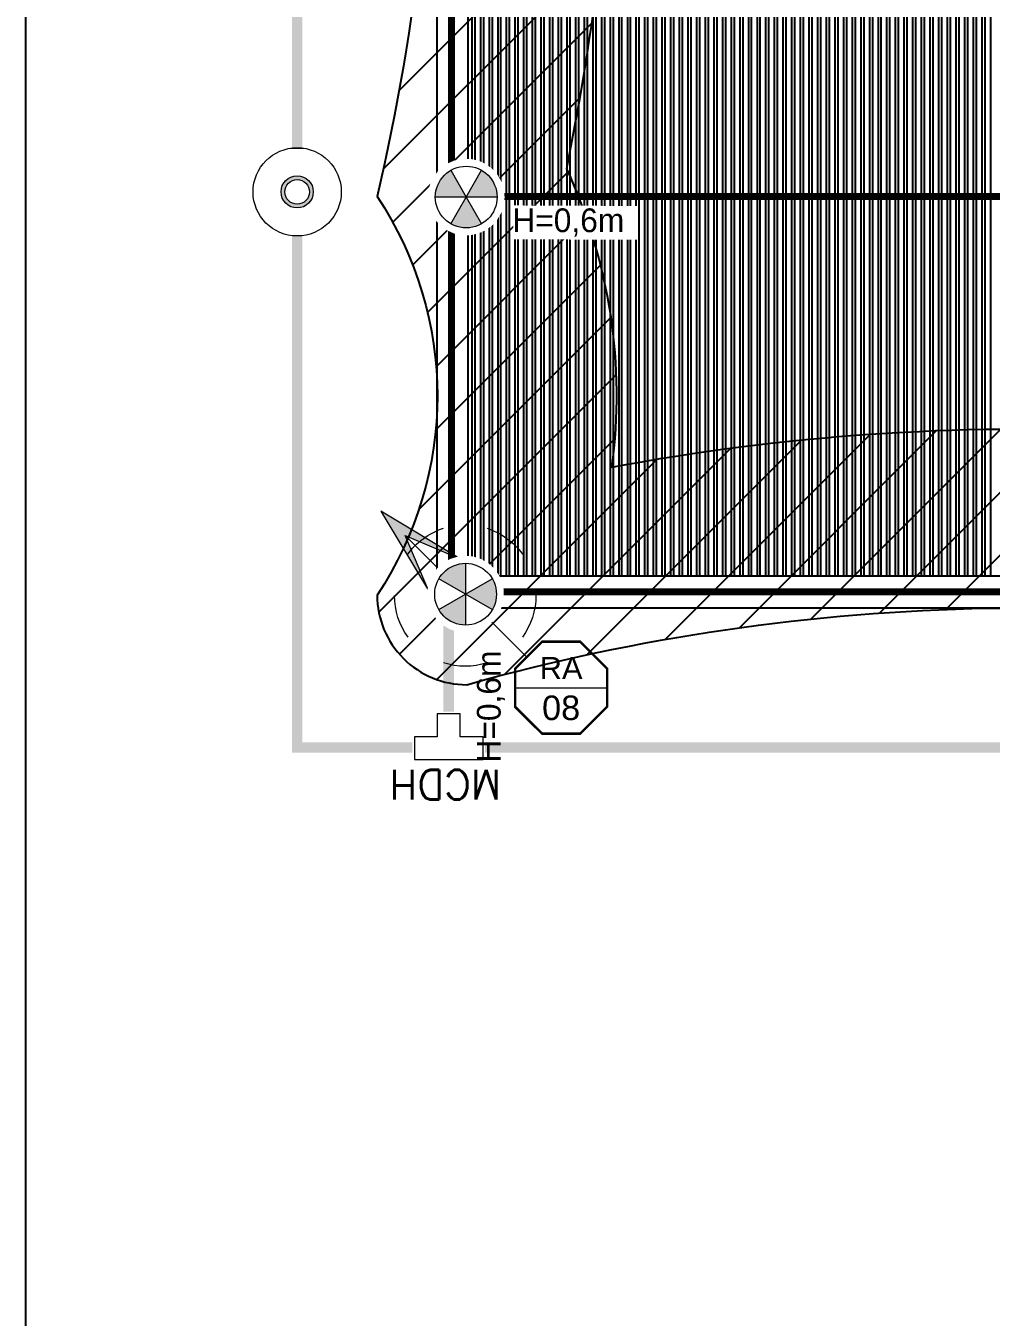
# Model space of a CAD drawing. Header units: millimetres. Extents: x -107267 to 109426, y -98906 to 83910.
# Drawn here: x -24353 to -17440, y -15649 to -6400 of the extents above; entities that cross this region are included whole.
import ezdxf
from ezdxf.enums import TextEntityAlignment as Align

# ---------------------------------------------------------------- set-up
doc = ezdxf.new("R2010")
doc.units = ezdxf.units.MM
doc.linetypes.add('ACAD_ISO10W100', pattern=[18, 12, -3, 0, -3])
doc.linetypes.add('ACAD_ISO12W100', pattern=[21, 12, -3, 0, -3, 0, -3])
for name, color, linetype in [('00 - wipout', 1, 'Continuous'), ('00 - ZONA DE PROTEÇÃO', 4, 'Continuous'), ('CAIXA_DE_PASSAGEM', 1, 'Continuous'), ('Top (Plan) View-MISC', 7, 'Continuous')]:
    doc.layers.add(name, color=color, linetype=linetype)
for name, color, linetype, lineweight in [('000-M3G-MALHA NOVA', 5, 'ACAD_ISO10W100', 0), ('00_m3g_spda.capt_novo', 5, 'Continuous', 9), ('00_m3g_spda_ater_cabo50', 1, 'Continuous', 9), ('00_SPDA_captacao_novo', 5, 'Continuous', 9)]:
    doc.layers.add(name, color=color, linetype=linetype, lineweight=lineweight)
doc.styles.add('ARIAL', font='arial.ttf')
doc.styles.add('PDR2.0', font='romans.shx', dxfattribs={"height": 2})

# ---------------------------------------------------------------- blocks, each defined once
blk = doc.blocks.new('*U24')
at = {"lineweight": 9, "style": 'PDR2.0'}
blk.add_text('MCDH', height=1.7, dxfattribs=at).set_placement((-3.015, 1.248))
at = {"color": 255, "lineweight": 0}
blk.add_wipeout([(-2.085, 0.773), (-2.085, -0.773), (-0.773, -0.773), (-0.773, -2.085), (0.773, -2.085), (0.773, -0.773), (2.085, -0.773), (2.085, 0.773)], dxfattribs=at)
at = {"lineweight": 9}
blk.add_lwpolyline([(-0.656, -0.656), (-0.656, -1.968), (0.656, -1.968), (0.656, -0.656), (1.968, -0.656), (1.968, 0.656), (0.656, 0.656), (-0.656, 0.656), (-1.968, 0.656), (-1.968, -0.656)], close=True, dxfattribs=at)
blk = doc.blocks.new('M3G_P_PONTOS DESC')
blk.add_wipeout([(-1.55, 3.75), (-3.75, 1.55), (-3.75, -1.55), (-1.55, -3.75), (1.55, -3.75), (3.75, -1.55), (3.75, 1.55), (1.55, 3.75)])
blk.add_wipeout([(-3.75, 1.55), (-3.75, -1.55), (-1.55, -3.75), (1.55, -3.75), (3.75, -1.55), (3.75, 1.55), (1.55, 3.75), (-1.55, 3.75)])
blk.add_line((-3.75, 0), (3.75, 0))
at = {"const_width": 0.2}
blk.add_lwpolyline([(3.75, 1.55), (1.55, 3.75), (-1.55, 3.75), (-3.75, 1.55), (-3.75, -1.55), (-1.55, -3.75), (1.55, -3.75), (3.75, -1.55)], close=True, dxfattribs=at)
at = {"style": 'ARIAL'}
for tag, height, p in [('PREDIO', 2.3, (0, 0.7)), ('PONTO', 2, (0, -2.64))]:
    blk.add_attdef(tag, text='', height=height, dxfattribs=at).set_placement(p, align=Align.CENTER)
blk = doc.blocks.new('*U274')
at = {"lineweight": 9}
h = blk.add_hatch(color=256, dxfattribs=at)
h.dxf.hatch_style = 1
h.paths.add_polyline_path([(-4.834, -4.833), (-2.095, -0.287), (-3.443, -3.444), (-0.284, -2.101)])
for p, q in [((0, 0), (3.796, 3.792)), ((-3.443, -3.444), (-0.854, -0.856))]:
    blk.add_line(p, q, dxfattribs=at)
blk.add_lwpolyline([(-4.834, -4.833), (-2.095, -0.287), (-3.443, -3.444), (-0.284, -2.101)], close=True, dxfattribs=at)
for start, end in [(72, 108), (144, 180), (0, 36), (214.95342, 252), (288, 324)]:
    blk.add_arc((0, 0), 4.051, start, end, dxfattribs=at)
at = {"layer": '00_m3g_spda_ater_cabo50', "linetype": 'ACAD_ISO12W100', "ltscale": 75, "const_width": 0.375}
blk.add_lwpolyline([(0, 0), (-0.597, 0)], dxfattribs=at)
blk.add_attdef('METROS', text='', height=1.7).set_placement((-4.913, 3.845), align=Align.BOTTOM_LEFT)
at = {"color": 255, "lineweight": 0}
blk.add_wipeout([(0.24, -1.362), (0.692, -1.198), (1.059, -0.889), (1.3, -0.473), (1.383, 0), (1.3, 0.473), (1.059, 0.889), (0.692, 1.198), (0.24, 1.362), (-0.24, 1.362), (-0.692, 1.198), (-1.059, 0.889), (-1.3, 0.473), (-1.383, 0), (-1.3, -0.473), (-1.059, -0.889), (-0.692, -1.198), (-0.24, -1.362)], dxfattribs=at)
at = {"lineweight": 9}
blk.add_circle((0, 0), 1.208, dxfattribs=at)
blk = doc.blocks.new('M3G_P_CPTOR AEREO 600')
blk.add_attdef('ALTURA', text='', height=1.7).set_placement((0.739, -2.574), align=Align.TOP_LEFT)
at = {"color": 255, "lineweight": 0}
blk.add_wipeout([(-0.23, 2.19), (-0.68, 2.094), (-1.101, 1.907), (-1.473, 1.636), (-1.781, 1.294), (-2.012, 0.896), (-2.154, 0.458), (-2.202, 0), (-2.154, -0.458), (-2.012, -0.896), (-1.781, -1.294), (-1.473, -1.636), (-1.101, -1.907), (-0.68, -2.094), (-0.23, -2.19), (0.23, -2.19), (0.68, -2.094), (1.101, -1.907), (1.473, -1.636), (1.781, -1.294), (2.012, -0.896), (2.154, -0.458), (2.202, 0), (2.154, 0.458), (2.012, 0.896), (1.781, 1.294), (1.473, 1.636), (1.101, 1.907), (0.68, 2.094), (0.23, 2.19)], dxfattribs=at)
at = {"lineweight": 9}
h = blk.add_hatch(color=256, dxfattribs=at)
h.dxf.hatch_style = 1
h.paths.add_polyline_path([(0.884, 1.532, 0.267949), (-0.884, 1.532), (0, 0)])
h.paths.add_polyline_path([(-1.769, 0, 0.267949), (-0.884, -1.532), (0, 0)])
h.paths.add_polyline_path([(0.884, -1.532, 0.267949), (1.769, 0), (0, 0)])
for p, q in [((0, 0), (-0.884, 1.532)), ((0.884, 1.532), (0, 0)), ((-1.769, 0), (0, 0)), ((0, 0), (-0.884, -1.532)), ((0.884, -1.532), (0, 0)), ((0, 0), (1.769, 0))]:
    blk.add_line(p, q, dxfattribs=at)
blk.add_circle((0, 0), 1.769, dxfattribs=at)
blk = doc.blocks.new('M3G_P_HASTE COP')
at = {"color": 255, "lineweight": 0}
blk.add_wipeout([(-30.3, 288.2), (-89.5, 275.6), (-144.9, 250.9), (-193.9, 215.3), (-234.4, 170.3), (-264.7, 117.9), (-283.4, 60.2), (-289.8, 0), (-283.4, -60.2), (-264.7, -117.9), (-234.4, -170.3), (-193.9, -215.3), (-144.9, -250.9), (-89.5, -275.6), (-30.3, -288.2), (30.3, -288.2), (89.5, -275.6), (144.9, -250.9), (193.9, -215.3), (234.4, -170.3), (264.7, -117.9), (283.4, -60.2), (289.8, 0), (283.7, 59), (265.8, 115.5), (234.4, 170.3), (193.9, 215.3), (144.9, 250.9), (89.5, 275.6), (30.3, 288.2)], dxfattribs=at)
at = {"lineweight": 9}
h = blk.add_hatch(color=256, dxfattribs=at)
h.dxf.hatch_style = 1
h.paths.add_polyline_path([(-105.8, 0, 1), (105.8, 0, 1)])
h.paths.add_polyline_path([(80.7, 0, -1), (-80.7, 0, -1)], flags=16)
for radius in [289.8, 105.8, 80.7]:
    blk.add_circle((0, 0), radius, dxfattribs=at)
blk = doc.blocks.new('*U354')
at = {"layer": 'Top (Plan) View-MISC', "color": 0, "linetype": 'ByBlock', "lineweight": -2}
blk.add_line((-24352.8, -19130.6), (-24352.8, 4664.7), dxfattribs=at)
blk = doc.blocks.new('*U480')
at = {"layer": 'Top (Plan) View-MISC', "color": 0, "linetype": 'ByBlock', "lineweight": -2}
for p, q in [((-21407.7, -7621.9), (-21407.7, 138.1)), ((-21187.7, 138.1), (-21187.7, -7621.9)), ((-21407.7, -10569.9), (-21407.7, -7621.9)), ((-21307.2, -7621.9), (-21407.7, -7621.9)), ((-21187.7, -7621.9), (-21288.2, -7621.9)), ((-21187.7, -7621.9), (-21187.7, -10569.9)), ((-21187.7, -10569.9), (-21407.7, -10569.9))]:
    blk.add_line(p, q, dxfattribs=at)
blk = doc.blocks.new('*U481')
at = {"layer": 'Top (Plan) View-MISC', "color": 0, "linetype": 'ByBlock', "lineweight": -2}
for p, q in [((-21187.7, -7621.9), (-21159.4, -7621.9)), ((-21138.2, -7621.9), (-21097.5, -7621.9)), ((-21076.3, -7621.9), (-21035.7, -7621.9)), ((-21014.4, -7621.9), (-20973.8, -7621.9)), ((-20952.5, -7621.9), (-20911.9, -7621.9)), ((-20890.6, -7621.9), (-20850, -7621.9)), ((-20828.7, -7621.9), (-20788.1, -7621.9)), ((-20766.8, -7621.9), (-20726.2, -7621.9)), ((-20704.9, -7621.9), (-20664.3, -7621.9)), ((-20643.1, -7621.9), (-20602.4, -7621.9)), ((-20581.2, -7621.9), (-20540.5, -7621.9)), ((-20519.3, -7621.9), (-20478.6, -7621.9)), ((-20457.4, -7621.9), (-20416.7, -7621.9)), ((-20395.5, -7621.9), (-20354.8, -7621.9)), ((-20333.6, -7621.9), (-20292.9, -7621.9)), ((-20271.7, -7621.9), (-20231, -7621.9)), ((-20209.8, -7621.9), (-20169.1, -7621.9)), ((-20147.9, -7621.9), (-20107.2, -7621.9)), ((-20086, -7621.9), (-20045.3, -7621.9)), ((-20024.1, -7621.9), (-19983.4, -7621.9)), ((-19962.2, -7621.9), (-19921.5, -7621.9)), ((-19900.3, -7621.9), (-19859.6, -7621.9)), ((-19838.4, -7621.9), (-19797.7, -7621.9)), ((-19776.5, -7621.9), (-19735.8, -7621.9)), ((-19714.6, -7621.9), (-19673.9, -7621.9)), ((-19652.7, -7621.9), (-19612, -7621.9)), ((-19590.8, -7621.9), (-19550.1, -7621.9)), ((-19528.9, -7621.9), (-19488.2, -7621.9)), ((-19467, -7621.9), (-19426.3, -7621.9)), ((-19405.1, -7621.9), (-19364.4, -7621.9)), ((-19343.2, -7621.9), (-19302.5, -7621.9)), ((-19281.3, -7621.9), (-19240.6, -7621.9)), ((-19219.4, -7621.9), (-19178.7, -7621.9)), ((-19157.5, -7621.9), (-19116.8, -7621.9)), ((-19095.6, -7621.9), (-19054.9, -7621.9)), ((-19033.7, -7621.9), (-18993, -7621.9)), ((-18971.8, -7621.9), (-18931.1, -7621.9)), ((-18909.9, -7621.9), (-18869.2, -7621.9)), ((-18848, -7621.9), (-18807.3, -7621.9)), ((-18786.1, -7621.9), (-18745.4, -7621.9)), ((-18724.2, -7621.9), (-18683.5, -7621.9)), ((-18662.3, -7621.9), (-18621.6, -7621.9)), ((-18600.4, -7621.9), (-18559.7, -7621.9)), ((-18538.5, -7621.9), (-18497.8, -7621.9)), ((-18476.6, -7621.9), (-18435.9, -7621.9)), ((-18414.7, -7621.9), (-18374, -7621.9)), ((-18352.8, -7621.9), (-18312.1, -7621.9)), ((-18290.9, -7621.9), (-18250.2, -7621.9)), ((-18229, -7621.9), (-18188.3, -7621.9)), ((-18167.1, -7621.9), (-18126.4, -7621.9)), ((-18105.2, -7621.9), (-18064.5, -7621.9)), ((-18043.3, -7621.9), (-18002.6, -7621.9)), ((-17981.4, -7621.9), (-17940.7, -7621.9)), ((-17919.5, -7621.9), (-17878.8, -7621.9)), ((-17857.6, -7621.9), (-17816.9, -7621.9)), ((-17795.7, -7621.9), (-17755, -7621.9)), ((-17733.8, -7621.9), (-17693.1, -7621.9)), ((-17671.9, -7621.9), (-17631.2, -7621.9)), ((-17610, -7621.9), (-17569.3, -7621.9)), ((-17548.1, -7621.9), (-17507.4, -7621.9)), ((-17486.2, -7621.9), (-17445.5, -7621.9))]:
    blk.add_line(p, q, dxfattribs=at)
blk = doc.blocks.new('*U483')
at = {"layer": 'Top (Plan) View-MISC', "color": 0, "linetype": 'ByBlock', "lineweight": -2}
for p, q in [((-13407.5, -10342.2), (-21187.7, -10342.2)), ((-21187.7, -10569.9), (-13407.5, -10569.9))]:
    blk.add_line(p, q, dxfattribs=at)
blk = doc.blocks.new('*U1066')
at = {"layer": 'Top (Plan) View-MISC', "color": 0, "linetype": 'ByBlock', "lineweight": -2}
for p, q in [((-21159.4, -381.9), (-21159.4, -7621.9)), ((-21138.2, -381.9), (-21138.2, -7621.9)), ((-21097.5, -381.9), (-21097.5, -7621.9)), ((-21076.3, -381.9), (-21076.3, -7621.9)), ((-21035.7, -381.9), (-21035.7, -7621.9)), ((-21014.4, -381.9), (-21014.4, -7621.9)), ((-20973.8, -381.9), (-20973.8, -7621.9)), ((-20952.5, -381.9), (-20952.5, -7621.9)), ((-20911.9, -381.9), (-20911.9, -7621.9)), ((-20890.6, -381.9), (-20890.6, -7621.9)), ((-20850, -381.9), (-20850, -7621.9)), ((-20828.7, -381.9), (-20828.7, -7621.9)), ((-20788.1, -381.9), (-20788.1, -7621.9)), ((-20766.8, -381.9), (-20766.8, -7621.9)), ((-20726.2, -381.9), (-20726.2, -7621.9)), ((-20704.9, -381.9), (-20704.9, -7621.9)), ((-20664.3, -381.9), (-20664.3, -7621.9)), ((-20643.1, -381.9), (-20643.1, -7621.9)), ((-20602.4, -381.9), (-20602.4, -7621.9)), ((-20581.2, -381.9), (-20581.2, -7621.9)), ((-20540.5, -381.9), (-20540.5, -7621.9)), ((-20519.3, -381.9), (-20519.3, -7621.9)), ((-20478.6, -381.9), (-20478.6, -7621.9)), ((-20457.4, -381.9), (-20457.4, -7621.9)), ((-20416.7, -381.9), (-20416.7, -7621.9)), ((-20395.5, -381.9), (-20395.5, -7621.9)), ((-20354.8, -381.9), (-20354.8, -7621.9)), ((-20333.6, -381.9), (-20333.6, -7621.9)), ((-20292.9, -381.9), (-20292.9, -7621.9)), ((-20271.7, -381.9), (-20271.7, -7621.9)), ((-20231, -381.9), (-20231, -7621.9)), ((-20209.8, -381.9), (-20209.8, -7621.9)), ((-20169.1, -381.9), (-20169.1, -7621.9)), ((-20147.9, -381.9), (-20147.9, -7621.9)), ((-20107.2, -381.9), (-20107.2, -7621.9)), ((-20086, -381.9), (-20086, -7621.9)), ((-20045.3, -381.9), (-20045.3, -7621.9)), ((-20024.1, -381.9), (-20024.1, -7621.9)), ((-19983.4, -381.9), (-19983.4, -7621.9)), ((-19962.2, -381.9), (-19962.2, -7621.9)), ((-19921.5, -381.9), (-19921.5, -7621.9)), ((-19900.3, -381.9), (-19900.3, -7621.9)), ((-19859.6, -381.9), (-19859.6, -7621.9)), ((-19838.4, -381.9), (-19838.4, -7621.9)), ((-19797.7, -381.9), (-19797.7, -7621.9)), ((-19776.5, -381.9), (-19776.5, -7621.9)), ((-19735.8, -381.9), (-19735.8, -7621.9)), ((-19714.6, -381.9), (-19714.6, -7621.9)), ((-19673.9, -381.9), (-19673.9, -7621.9)), ((-19652.7, -381.9), (-19652.7, -7621.9)), ((-19612, -381.9), (-19612, -7621.9)), ((-19590.8, -381.9), (-19590.8, -7621.9)), ((-19550.1, -381.9), (-19550.1, -7621.9)), ((-19528.9, -381.9), (-19528.9, -7621.9)), ((-19488.2, -381.9), (-19488.2, -7621.9)), ((-19467, -381.9), (-19467, -7621.9)), ((-19426.3, -381.9), (-19426.3, -7621.9)), ((-19405.1, -381.9), (-19405.1, -7621.9)), ((-19364.4, -381.9), (-19364.4, -7621.9)), ((-19343.2, -381.9), (-19343.2, -7621.9)), ((-19302.5, -381.9), (-19302.5, -7621.9)), ((-19281.3, -381.9), (-19281.3, -7621.9)), ((-19240.6, -381.9), (-19240.6, -7621.9)), ((-19219.4, -381.9), (-19219.4, -7621.9)), ((-19178.7, -381.9), (-19178.7, -7621.9)), ((-19157.5, -381.9), (-19157.5, -7621.9)), ((-19116.8, -381.9), (-19116.8, -7621.9)), ((-19095.6, -381.9), (-19095.6, -7621.9)), ((-19054.9, -381.9), (-19054.9, -7621.9)), ((-19033.7, -381.9), (-19033.7, -7621.9)), ((-18993, -381.9), (-18993, -7621.9)), ((-18971.8, -381.9), (-18971.8, -7621.9)), ((-18931.1, -381.9), (-18931.1, -7621.9)), ((-18909.9, -381.9), (-18909.9, -7621.9)), ((-18869.2, -381.9), (-18869.2, -7621.9)), ((-18848, -381.9), (-18848, -7621.9)), ((-18807.3, -381.9), (-18807.3, -7621.9)), ((-18786.1, -381.9), (-18786.1, -7621.9)), ((-18745.4, -381.9), (-18745.4, -7621.9)), ((-18724.2, -381.9), (-18724.2, -7621.9)), ((-18683.5, -381.9), (-18683.5, -7621.9)), ((-18662.3, -381.9), (-18662.3, -7621.9)), ((-18621.6, -381.9), (-18621.6, -7621.9)), ((-18600.4, -381.9), (-18600.4, -7621.9)), ((-18559.7, -381.9), (-18559.7, -7621.9)), ((-18538.5, -381.9), (-18538.5, -7621.9)), ((-18497.8, -381.9), (-18497.8, -7621.9)), ((-18476.6, -381.9), (-18476.6, -7621.9)), ((-18435.9, -381.9), (-18435.9, -7621.9)), ((-18414.7, -381.9), (-18414.7, -7621.9)), ((-18374, -381.9), (-18374, -7621.9)), ((-18352.8, -381.9), (-18352.8, -7621.9)), ((-18312.1, -381.9), (-18312.1, -7621.9)), ((-18290.9, -381.9), (-18290.9, -7621.9)), ((-18250.2, -381.9), (-18250.2, -7621.9)), ((-18229, -381.9), (-18229, -7621.9)), ((-18188.3, -381.9), (-18188.3, -7621.9)), ((-18167.1, -381.9), (-18167.1, -7621.9)), ((-18126.4, -381.9), (-18126.4, -7621.9)), ((-18105.2, -381.9), (-18105.2, -7621.9)), ((-18064.5, -381.9), (-18064.5, -7621.9)), ((-18043.3, -381.9), (-18043.3, -7621.9)), ((-18002.6, -381.9), (-18002.6, -7621.9)), ((-17981.4, -381.9), (-17981.4, -7621.9)), ((-17940.7, -381.9), (-17940.7, -7621.9)), ((-17919.5, -381.9), (-17919.5, -7621.9)), ((-17878.8, -381.9), (-17878.8, -7621.9)), ((-17857.6, -381.9), (-17857.6, -7621.9)), ((-17816.9, -381.9), (-17816.9, -7621.9)), ((-17795.7, -381.9), (-17795.7, -7621.9)), ((-17755, -381.9), (-17755, -7621.9)), ((-17733.8, -381.9), (-17733.8, -7621.9)), ((-17693.1, -381.9), (-17693.1, -7621.9)), ((-17671.9, -381.9), (-17671.9, -7621.9)), ((-17631.2, -381.9), (-17631.2, -7621.9)), ((-17610, -381.9), (-17610, -7621.9)), ((-17569.3, -381.9), (-17569.3, -7621.9)), ((-17548.1, -381.9), (-17548.1, -7621.9)), ((-17507.4, -381.9), (-17507.4, -7621.9)), ((-17486.2, -381.9), (-17486.2, -7621.9)), ((-17445.5, -381.9), (-17445.5, -7621.9)), ((-21159.4, -7621.9), (-21138.2, -7621.9)), ((-21159.4, -7621.9), (-21159.4, -10342.2)), ((-21138.2, -7621.9), (-21138.2, -10342.2)), ((-21097.5, -7621.9), (-21076.3, -7621.9)), ((-21097.5, -7621.9), (-21097.5, -10342.2)), ((-21076.3, -7621.9), (-21076.3, -10342.2)), ((-21035.7, -7621.9), (-21014.4, -7621.9)), ((-21035.7, -7621.9), (-21035.7, -10342.2)), ((-21014.4, -7621.9), (-21014.4, -10342.2)), ((-20973.8, -7621.9), (-20973.8, -10342.2)), ((-20973.8, -7621.9), (-20952.5, -7621.9)), ((-20952.5, -7621.9), (-20952.5, -10342.2)), ((-20911.9, -7621.9), (-20911.9, -10342.2)), ((-20911.9, -7621.9), (-20890.6, -7621.9)), ((-20890.6, -7621.9), (-20890.6, -10342.2)), ((-20850, -7621.9), (-20828.7, -7621.9)), ((-20850, -7621.9), (-20850, -10342.2)), ((-20828.7, -7621.9), (-20828.7, -10342.2)), ((-20788.1, -7621.9), (-20788.1, -10342.2)), ((-20788.1, -7621.9), (-20766.8, -7621.9)), ((-20766.8, -7621.9), (-20766.8, -10342.2)), ((-20726.2, -7621.9), (-20704.9, -7621.9)), ((-20726.2, -7621.9), (-20726.2, -10342.2)), ((-20704.9, -7621.9), (-20704.9, -10342.2)), ((-20664.3, -7621.9), (-20643.1, -7621.9)), ((-20664.3, -7621.9), (-20664.3, -10342.2)), ((-20643.1, -7621.9), (-20643.1, -10342.2)), ((-20602.4, -7621.9), (-20581.2, -7621.9)), ((-20602.4, -7621.9), (-20602.4, -10342.2)), ((-20581.2, -7621.9), (-20581.2, -10342.2)), ((-20540.5, -7621.9), (-20519.3, -7621.9)), ((-20540.5, -7621.9), (-20540.5, -10342.2)), ((-20519.3, -7621.9), (-20519.3, -10342.2)), ((-20478.6, -7621.9), (-20478.6, -10342.2)), ((-20478.6, -7621.9), (-20457.4, -7621.9)), ((-20457.4, -7621.9), (-20457.4, -10342.2)), ((-20416.7, -7621.9), (-20416.7, -10342.2)), ((-20416.7, -7621.9), (-20395.5, -7621.9)), ((-20395.5, -7621.9), (-20395.5, -10342.2)), ((-20354.8, -7621.9), (-20333.6, -7621.9)), ((-20354.8, -7621.9), (-20354.8, -10342.2)), ((-20333.6, -7621.9), (-20333.6, -10342.2)), ((-20292.9, -7621.9), (-20271.7, -7621.9)), ((-20292.9, -7621.9), (-20292.9, -10342.2)), ((-20271.7, -7621.9), (-20271.7, -10342.2)), ((-20231, -7621.9), (-20209.8, -7621.9)), ((-20231, -7621.9), (-20231, -10342.2)), ((-20209.8, -7621.9), (-20209.8, -10342.2)), ((-20169.1, -7621.9), (-20169.1, -10342.2)), ((-20169.1, -7621.9), (-20147.9, -7621.9)), ((-20147.9, -7621.9), (-20147.9, -10342.2)), ((-20107.2, -7621.9), (-20086, -7621.9)), ((-20107.2, -7621.9), (-20107.2, -10342.2)), ((-20086, -7621.9), (-20086, -10342.2)), ((-20045.3, -7621.9), (-20045.3, -10342.2)), ((-20045.3, -7621.9), (-20024.1, -7621.9)), ((-20024.1, -7621.9), (-20024.1, -10342.2)), ((-19983.4, -7621.9), (-19983.4, -10342.2)), ((-19983.4, -7621.9), (-19962.2, -7621.9)), ((-19962.2, -7621.9), (-19962.2, -10342.2)), ((-19921.5, -7621.9), (-19900.3, -7621.9)), ((-19921.5, -7621.9), (-19921.5, -10342.2)), ((-19900.3, -7621.9), (-19900.3, -10342.2)), ((-19859.6, -7621.9), (-19838.4, -7621.9)), ((-19859.6, -7621.9), (-19859.6, -10342.2)), ((-19838.4, -7621.9), (-19838.4, -10342.2)), ((-19797.7, -7621.9), (-19776.5, -7621.9)), ((-19797.7, -7621.9), (-19797.7, -10342.2)), ((-19776.5, -7621.9), (-19776.5, -10342.2)), ((-19735.8, -7621.9), (-19714.6, -7621.9)), ((-19735.8, -7621.9), (-19735.8, -10342.2)), ((-19714.6, -7621.9), (-19714.6, -10342.2)), ((-19673.9, -7621.9), (-19673.9, -10342.2)), ((-19673.9, -7621.9), (-19652.7, -7621.9)), ((-19652.7, -7621.9), (-19652.7, -10342.2)), ((-19612, -7621.9), (-19590.8, -7621.9)), ((-19612, -7621.9), (-19612, -10342.2)), ((-19590.8, -7621.9), (-19590.8, -10342.2)), ((-19550.1, -7621.9), (-19550.1, -10342.2)), ((-19550.1, -7621.9), (-19528.9, -7621.9)), ((-19528.9, -7621.9), (-19528.9, -10342.2)), ((-19488.2, -7621.9), (-19467, -7621.9)), ((-19488.2, -7621.9), (-19488.2, -10342.2)), ((-19467, -7621.9), (-19467, -10342.2)), ((-19426.3, -7621.9), (-19426.3, -10342.2)), ((-19426.3, -7621.9), (-19405.1, -7621.9)), ((-19405.1, -7621.9), (-19405.1, -10342.2)), ((-19364.4, -7621.9), (-19364.4, -10342.2)), ((-19364.4, -7621.9), (-19343.2, -7621.9)), ((-19343.2, -7621.9), (-19343.2, -10342.2)), ((-19302.5, -7621.9), (-19281.3, -7621.9)), ((-19302.5, -7621.9), (-19302.5, -10342.2)), ((-19281.3, -7621.9), (-19281.3, -10342.2)), ((-19240.6, -7621.9), (-19219.4, -7621.9)), ((-19240.6, -7621.9), (-19240.6, -10342.2)), ((-19219.4, -7621.9), (-19219.4, -10342.2)), ((-19178.7, -7621.9), (-19178.7, -10342.2)), ((-19178.7, -7621.9), (-19157.5, -7621.9)), ((-19157.5, -7621.9), (-19157.5, -10342.2)), ((-19116.8, -7621.9), (-19116.8, -10342.2)), ((-19116.8, -7621.9), (-19095.6, -7621.9)), ((-19095.6, -7621.9), (-19095.6, -10342.2)), ((-19054.9, -7621.9), (-19033.7, -7621.9)), ((-19054.9, -7621.9), (-19054.9, -10342.2)), ((-19033.7, -7621.9), (-19033.7, -10342.2)), ((-18993, -7621.9), (-18993, -10342.2)), ((-18993, -7621.9), (-18971.8, -7621.9)), ((-18971.8, -7621.9), (-18971.8, -10342.2)), ((-18931.1, -7621.9), (-18909.9, -7621.9)), ((-18931.1, -7621.9), (-18931.1, -10342.2)), ((-18909.9, -7621.9), (-18909.9, -10342.2)), ((-18869.2, -7621.9), (-18848, -7621.9)), ((-18869.2, -7621.9), (-18869.2, -10342.2)), ((-18848, -7621.9), (-18848, -10342.2)), ((-18807.3, -7621.9), (-18807.3, -10342.2)), ((-18807.3, -7621.9), (-18786.1, -7621.9)), ((-18786.1, -7621.9), (-18786.1, -10342.2)), ((-18745.4, -7621.9), (-18724.2, -7621.9)), ((-18745.4, -7621.9), (-18745.4, -10342.2)), ((-18724.2, -7621.9), (-18724.2, -10342.2)), ((-18683.5, -7621.9), (-18662.3, -7621.9)), ((-18683.5, -7621.9), (-18683.5, -10342.2)), ((-18662.3, -7621.9), (-18662.3, -10342.2)), ((-18621.6, -7621.9), (-18600.4, -7621.9)), ((-18621.6, -7621.9), (-18621.6, -10342.2)), ((-18600.4, -7621.9), (-18600.4, -10342.2)), ((-18559.7, -7621.9), (-18559.7, -10342.2)), ((-18559.7, -7621.9), (-18538.5, -7621.9)), ((-18538.5, -7621.9), (-18538.5, -10342.2)), ((-18497.8, -7621.9), (-18476.6, -7621.9)), ((-18497.8, -7621.9), (-18497.8, -10342.2)), ((-18476.6, -7621.9), (-18476.6, -10342.2)), ((-18435.9, -7621.9), (-18414.7, -7621.9)), ((-18435.9, -7621.9), (-18435.9, -10342.2)), ((-18414.7, -7621.9), (-18414.7, -10342.2)), ((-18374, -7621.9), (-18352.8, -7621.9)), ((-18374, -7621.9), (-18374, -10342.2)), ((-18352.8, -7621.9), (-18352.8, -10342.2)), ((-18312.1, -7621.9), (-18290.9, -7621.9)), ((-18312.1, -7621.9), (-18312.1, -10342.2)), ((-18290.9, -7621.9), (-18290.9, -10342.2)), ((-18250.2, -7621.9), (-18250.2, -10342.2)), ((-18250.2, -7621.9), (-18229, -7621.9)), ((-18229, -7621.9), (-18229, -10342.2)), ((-18188.3, -7621.9), (-18188.3, -10342.2)), ((-18188.3, -7621.9), (-18167.1, -7621.9)), ((-18167.1, -7621.9), (-18167.1, -10342.2)), ((-18126.4, -7621.9), (-18126.4, -10342.2)), ((-18126.4, -7621.9), (-18105.2, -7621.9)), ((-18105.2, -7621.9), (-18105.2, -10342.2)), ((-18064.5, -7621.9), (-18064.5, -10342.2)), ((-18064.5, -7621.9), (-18043.3, -7621.9)), ((-18043.3, -7621.9), (-18043.3, -10342.2)), ((-18002.6, -7621.9), (-18002.6, -10342.2)), ((-18002.6, -7621.9), (-17981.4, -7621.9)), ((-17981.4, -7621.9), (-17981.4, -10342.2)), ((-17940.7, -7621.9), (-17940.7, -10342.2)), ((-17940.7, -7621.9), (-17919.5, -7621.9)), ((-17919.5, -7621.9), (-17919.5, -10342.2)), ((-17878.8, -7621.9), (-17857.6, -7621.9)), ((-17878.8, -7621.9), (-17878.8, -10342.2)), ((-17857.6, -7621.9), (-17857.6, -10342.2)), ((-17816.9, -7621.9), (-17816.9, -10342.2)), ((-17816.9, -7621.9), (-17795.7, -7621.9)), ((-17795.7, -7621.9), (-17795.7, -10342.2)), ((-17755, -7621.9), (-17733.8, -7621.9)), ((-17755, -7621.9), (-17755, -10342.2)), ((-17733.8, -7621.9), (-17733.8, -10342.2)), ((-17693.1, -7621.9), (-17671.9, -7621.9)), ((-17693.1, -7621.9), (-17693.1, -10342.2)), ((-17671.9, -7621.9), (-17671.9, -10342.2)), ((-17631.2, -7621.9), (-17631.2, -10342.2)), ((-17631.2, -7621.9), (-17610, -7621.9)), ((-17610, -7621.9), (-17610, -10342.2)), ((-17569.3, -7621.9), (-17548.1, -7621.9)), ((-17569.3, -7621.9), (-17569.3, -10342.2)), ((-17548.1, -7621.9), (-17548.1, -10342.2)), ((-17507.4, -7621.9), (-17486.2, -7621.9)), ((-17507.4, -7621.9), (-17507.4, -10342.2)), ((-17486.2, -7621.9), (-17486.2, -10342.2)), ((-17445.5, -7621.9), (-17445.5, -10342.2)), ((-17445.5, -7621.9), (-17424.3, -7621.9))]:
    blk.add_line(p, q, dxfattribs=at)
blk = doc.blocks.new('*U1098')
at = {"layer": 'Top (Plan) View-MISC', "color": 0, "linetype": 'ByBlock', "lineweight": -2}
for p, q in [((-21307.2, -7621.9), (-21307.2, -7613.3)), ((-21307.2, -7613.3), (-21288.2, -7613.3)), ((-21307.2, -7621.9), (-21288.2, -7621.9)), ((-21288.2, -7621.9), (-21288.2, -7613.3))]:
    blk.add_line(p, q, dxfattribs=at)
blk = doc.blocks.new('*U1107')
at = {"layer": 'Top (Plan) View-MISC', "color": 0, "linetype": 'ByBlock', "lineweight": -2}
for p, q in [((-21295.6, -10482), (-21295.6, -10473.4)), ((-21295.6, -10473.4), (-21276.6, -10473.4)), ((-21295.6, -10482), (-21276.6, -10482)), ((-21276.6, -10482), (-21276.6, -10473.4))]:
    blk.add_line(p, q, dxfattribs=at)

msp = doc.modelspace()

# ---------------------------------------------------------------- linework, layer by layer
at = {"layer": '00_m3g_spda_ater_cabo50', "linetype": 'ACAD_ISO12W100', "lineweight": -2, "const_width": 75}
msp.add_lwpolyline([(-22409.7, 1138.1), (-22409.7, -11569.8), (-14407.5, -11569.8), (-14407.5, -16061.9), (24648.9, -16061.9), (24648.9, 1138.1), (-2214.8, 1138.1), (-2214.8, 4938.1), (-7364.8, 4938.1), (-7364.8, 1138.1)], close=True, dxfattribs=at)
at = {"layer": '00_m3g_spda_ater_cabo50', "linetype": 'ACAD_ISO12W100', "lineweight": -2, "const_width": 75, "elevation": 6590}
msp.add_lwpolyline([(-21324.5, -10587.3), (-21324.4, -11328)], dxfattribs=at)

# ---------------------------------------------------------------- block references
at = {"layer": 'Top (Plan) View-MISC'}
msp.add_blockref('*U1098', (0, 0), dxfattribs=at)

# ---------------------------------------------------------------- next in the draw order: block references
at = {"layer": '00_m3g_spda.capt_novo', "xscale": -125, "yscale": 125, "zscale": 125, "rotation": 180}
msp.add_blockref('*U274', (-21206.3, -10480.8, 6590), dxfattribs=at)
at = {"layer": 'CAIXA_DE_PASSAGEM', "linetype": 'Continuous', "xscale": 1.090294752413243, "yscale": 1.090294752413243, "zscale": 1.090294752413243}
msp.add_blockref('M3G_P_HASTE COP', (-22409.7, -7589.4), dxfattribs=at)

# ---------------------------------------------------------------- next in the draw order: block references
at = {"layer": 'Top (Plan) View-MISC'}
for name in ['*U354', '*U480', '*U481', '*U1066', '*U483', '*U1107']:
    msp.add_blockref(name, (0, 0), dxfattribs=at)

# ---------------------------------------------------------------- next in the draw order: block references
at = {"layer": '00_m3g_spda.capt_novo'}
ref = msp.add_blockref('M3G_P_PONTOS DESC', (-20519.5, -11140.9, 6590), dxfattribs=dict(at, xscale=87.84732026491085, yscale=87.84732026491085, zscale=87.84732026491085))
ref.add_attrib('PONTO', '08', dxfattribs={"layer": '0', "height": 175.69, "style": 'ARIAL'}).set_placement((-20519.5, -11372.7, 6590), align=Align.CENTER)
ref.add_attrib('PREDIO', 'RA', dxfattribs={"layer": '0', "height": 158.13, "style": 'ARIAL'}).set_placement((-20519.5, -11079, 6590), align=Align.CENTER)

# ---------------------------------------------------------------- next in the draw order: hatches: boundary and pattern name
at = {"layer": '00 - ZONA DE PROTEÇÃO'}
h = msp.add_hatch(dxfattribs=at)
h.set_pattern_fill('ANSI31', color=256, scale=100)
h.paths.add_polyline_path([(-13707.5, -10990.4, -0.186516), (-13820.6, -14966.5, 0.414214), (-13179.3, -15607.9, -0.104933), (-3151, -15607.9, -0.09784), (6816.5, -15607.9, -0.097708), (16816.5, -15607.9, -0.143023), (23528.8, -15599.5, 0.414214), (24170.1, -14958.2, -0.142426), (24170.1, -7613.3, -0.10484), (23957.5, 478.5, 0.414214), (23316.2, 1119.8, -0.093557), (16807.7, 577.3, -0.082777), (6855.7, 562.6, -0.082236), (-3141.3, 575.6, -0.08359), (-13132.3, 575.6, -0.101166), (-21195.5, 556.2, 0.414214), (-21836.8, -85.1, -0.113967), (-21836.8, -7622.3, -0.301912), (-21836.8, -10478, 0.414214), (-21195.5, -11119.4, -0.128973)])
h.paths.add_polyline_path([(-20156.9, -9561, 0.142702), (-20481.7, -7424.5, 0.092198), (-20379.7, -831.6, 0.088905), (-13141.3, -732.3, 0.083475), (-3150.3, -732.3, 0.082902), (6855.6, -738.1, 0.108059), (16863.1, -739.3, 0.098139), (22506.3, -522.8, 0.085608), (22847, -7584.3, 0.113812), (22635.2, -14069.1, 0.112262), (16761.1, -14291.3, 0.092477), (6816.6, -14301.6, 0.093024), (-3142, -14299.9, 0.090083), (-12232.6, -14126.3, 0.160127), (-12766.5, -9913.6, 0.116887)], flags=16)

# ---------------------------------------------------------------- next in the draw order: linework, layer by layer
at = {"layer": '00 - ZONA DE PROTEÇÃO', "elevation": 6590}
for points in [[(-21836.8, -85.1, -0.113967), (-21836.8, -7622.3, -0.301912), (-21836.8, -10478, 0.414214), (-21195.5, -11119.4, -0.128973), (-13707.5, -10990.4, -0.186516), (-13820.6, -14966.5, 0.414214), (-13179.3, -15607.9, -0.104933), (-3151, -15607.9, -0.09784), (6816.5, -15607.9, -0.097708), (16816.5, -15607.9, -0.143023), (23528.8, -15599.5, 0.414214), (24170.1, -14958.2, -0.142426), (24170.1, -7613.3, -0.10484), (23957.5, 478.5, 0.414214), (23316.2, 1119.8, -0.093557), (16807.7, 577.3, -0.082777), (6855.7, 562.6, -0.082236), (-3141.3, 575.6, -0.08359), (-13132.3, 575.6, -0.101166), (-21195.5, 556.2, 0.414214)], [(-20379.7, -831.6, -0.092198), (-20481.7, -7424.5, -0.142702), (-20156.9, -9561, -0.116887), (-12766.5, -9913.6, -0.160127), (-12232.6, -14126.3, -0.090083), (-3142, -14299.9, -0.093024), (6816.6, -14301.6, -0.092477), (16761.1, -14291.3, -0.112262), (22635.2, -14069.1, -0.113812), (22847, -7584.3, -0.085608), (22506.3, -522.8, -0.098139), (16863.1, -739.3, -0.108059), (6855.6, -738.1, -0.082902), (-3150.3, -732.3, -0.083475), (-13141.3, -732.3, -0.088905)]]:
    msp.add_lwpolyline(points, format="xyb", close=True, dxfattribs=at)
at = {"layer": '000-M3G-MALHA NOVA', "ltscale": 0.5, "const_width": 50}
msp.add_lwpolyline([(-21305, -95.6), (23538.6, -97.6), (23547.6, -14971.9), (23207.9, -14971.9), (-13075, -14971.9), (-13130.7, -14971.9), (-13295, -14971.9), (-13295, -10508.5), (-13295, -10455), (-21305, -10455), (-21305, -95.6)], close=True, dxfattribs=at)

# ---------------------------------------------------------------- next in the draw order: block references
at = {"layer": '00_m3g_spda_ater_cabo50', "xscale": 125, "yscale": 125, "zscale": 125, "rotation": 180}
msp.add_blockref('*U24', (-21324.4, -11574), dxfattribs=at)

# ---------------------------------------------------------------- next in the draw order: wipeouts: each hides what was drawn before it
msp.add_wipeout([(-20863.9, -7686.7), (-19971.4, -7690.5), (-19971.4, -7932.3), (-20861.5, -7929.1)]).dxf.layer = '00 - wipout'

# ---------------------------------------------------------------- next in the draw order: linework, layer by layer
at = {"layer": '000-M3G-MALHA NOVA', "ltscale": 0.5, "const_width": 50}
msp.add_lwpolyline([(23548.4, -7621.9), (-12905.7, -7621.9), (-12843.8, -6678.2), (-14449.4, -6678.2), (-14453.2, -7621.9), (-21195.7, -7621.9)], dxfattribs=at)

# ---------------------------------------------------------------- next in the draw order: block references
at = {"layer": '00_SPDA_captacao_novo'}
ref = msp.add_blockref('M3G_P_CPTOR AEREO 600', (-21203.7, -10471.1, 6590), dxfattribs=dict(at, xscale=125, yscale=125, zscale=125, rotation=269.9999999999999))
ref.add_attrib('ALTURA', 'H=0,6m', dxfattribs={"layer": '0', "height": 170, "rotation": 90}).set_placement((-21122.5, -11677), align=Align.TOP_LEFT)

# ---------------------------------------------------------------- next in the draw order: block references
ref = msp.add_blockref('M3G_P_CPTOR AEREO 600', (-21199.4, -7626.6, 6590), dxfattribs=dict(at, xscale=125, yscale=125, zscale=125, rotation=179.9999999999999))
ref.add_attrib('ALTURA', 'H=0,6m', dxfattribs={"layer": '0', "height": 170}).set_placement((-20869.3, -7707.8), align=Align.TOP_LEFT)

doc.saveas('drawing.dxf')
